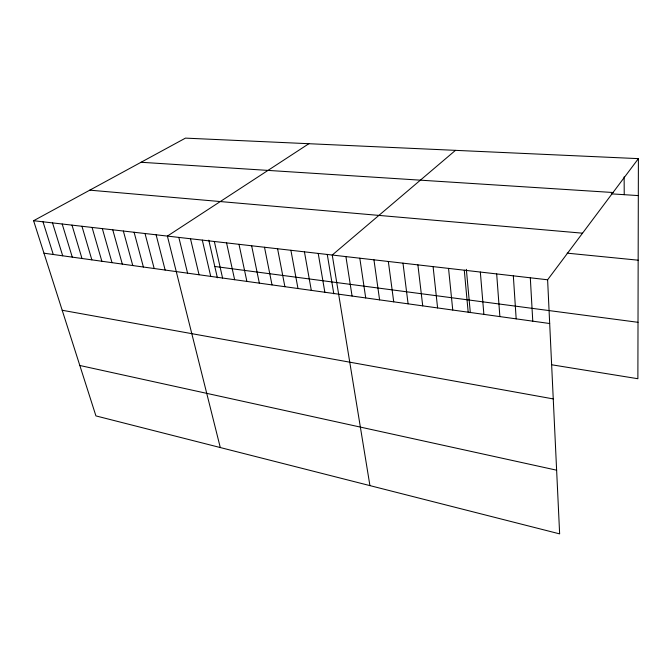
<?xml version="1.0" encoding="UTF-8"?>
<svg xmlns="http://www.w3.org/2000/svg" width="672" height="672" viewBox="0 0 672 672"><rect width="100%" height="100%" fill="white"/><g stroke="black" fill="none" stroke-linecap="round" stroke-linejoin="round"><path stroke-width="1.01" d="M638.4 158.634L547.613 279.779L559.642 533.879L95.928 415.909L33.6 220.718L185.464 138.121L638.4 158.634L637.879 378.722L552.191 364.862M455.473 150.352L332.245 255.032L369.928 485.612M308.876 143.707L167.387 236.09L220.29 447.544M141.07 162.271L613.015 192.511M611.344 193.847L638.316 195.594M89.779 190.159L582.532 233.184M567.143 253.151L638.156 260.19M33.6 220.718L547.613 279.779M214.796 266.482L638.014 322.308M43.974 253.201L549.688 323.518M62.194 310.262L553.258 398.916M79.825 365.484L556.626 470.19M42.991 221.794L53.273 254.495M52.517 222.894L62.706 255.805M62.185 224.003L72.282 257.141M71.996 225.128L81.992 258.493M81.959 226.271L91.846 259.862M92.072 227.438L101.85 261.248M102.337 228.614L112.006 262.66M112.762 229.816L122.312 264.096M123.346 231.025L132.77 265.549M134.098 232.268L143.396 267.028M145.018 233.52L154.182 268.531M156.114 234.797L165.144 270.052M178.836 237.401L187.572 273.168M190.478 238.745L199.055 274.764M202.306 240.106L210.731 276.394M208.782 240.156L217.384 277.805M214.334 241.483L222.583 278.04M226.565 242.886L234.637 279.712M238.997 244.314L246.893 281.417M251.639 245.767L259.342 283.147M264.499 247.246L272.009 284.911M277.586 248.749L284.886 286.7M290.892 250.278L297.982 288.523M304.433 251.832L311.304 290.371M318.217 253.42L324.853 292.261M327.256 254.369L333.808 293.815M345.912 256.603L352.069 296.041M359.806 258.199L365.719 297.94M373.943 259.82L379.596 299.872M388.332 261.475L393.725 301.837M402.982 263.155L408.097 303.836M417.892 264.869L422.722 305.869M433.079 266.616L437.598 307.936M448.543 268.388L452.752 310.044M464.285 270.203L468.174 312.186M466.351 269.321L470.316 312.64M480.329 272.042L483.882 314.37M496.675 273.924L499.876 316.596M513.332 275.839L516.172 318.864M530.309 277.788L532.77 321.166M624.137 176.854L624.229 194.678"/></g></svg>
